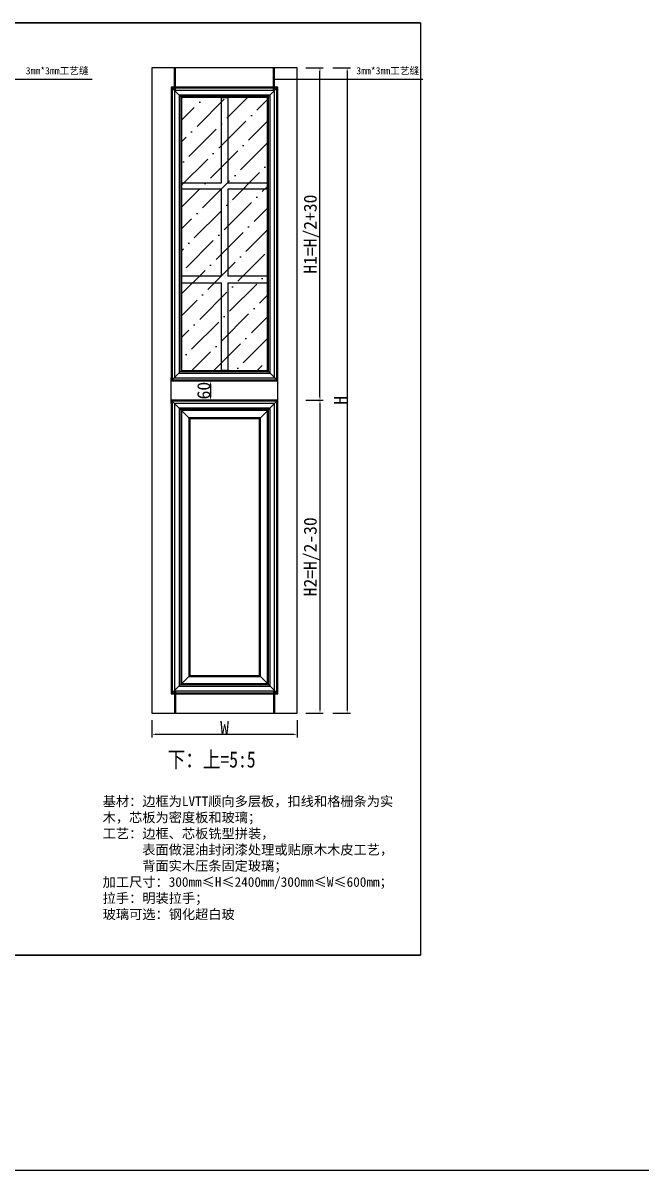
# Model space of a CAD drawing. Header units: millimetres. Extents: x 85186 to 129000, y -77269 to -36327.
# Drawn here: x 110120 to 112034, y -49779 to -46224 of the extents above; entities that cross this region are included whole.
import ezdxf

# ---------------------------------------------------------------- set-up
doc = ezdxf.new("R2010")
doc.units = ezdxf.units.MM
doc.styles.get("Standard").update_dxf_attribs({"font": 'SimSun.ttf'})
doc.styles.add('ZB_宋体', font='SimSun.ttf')
doc.styles.add('宋体', font='SimSun.ttf', dxfattribs={"width": 0.8})
doc.dimstyles.new('客来福标注小', dxfattribs={"dimscale": 20, "dimtxt": 2, "dimasz": 0.5, "dimexe": 0.5, "dimexo": 0, "dimgap": 0.05, "dimtad": 1, "dimdec": 0, "dimzin": 0, "dimdsep": 46, "dimtxsty": 'Standard', "dimcen": 0, "dimclrd": 256, "dimclre": 256, "dimclrt": 256, "dimadec": 0, "dimazin": 0, "dimtfac": 1, "dimtdec": 0, "dimtofl": 0, "dimtmove": 1, "dimatfit": 3, "dimfxl": 2.2, "dimfxlon": 1, "dimtolj": 1, "dimtzin": 0, "dimarcsym": 0})

# ---------------------------------------------------------------- blocks, each defined once
blk = doc.blocks.new('*D1253')
at = {"lineweight": -2, "transparency": 16777216}
for p, q in [((111080.1, -46363.2), (111134.1, -46363.2)), ((111124.1, -46373.2), (111124.1, -48353.2)), ((111080.1, -48363.2), (111134.1, -48363.2))]:
    blk.add_line(p, q, dxfattribs=at)
at = {"transparency": 16777216}
for points in [[(111122.5, -46373.2), (111125.8, -46373.2), (111124.1, -46363.2)], [(111122.5, -48353.2), (111125.8, -48353.2), (111124.1, -48363.2)]]:
    blk.add_solid(points, dxfattribs=at)
at = {"layer": 'Defpoints', "color": 0, "transparency": 16777216}
for p in [(111013.7, -46363.2), (111013.7, -48363.2), (111124.1, -48363.2)]:
    blk.add_point(p, dxfattribs=at)
at = {"transparency": 16777216, "insert": (111103.1, -47393.2), "char_height": 40, "attachment_point": 5, "rotation": 90, "style": 'ZB_宋体'}
blk.add_mtext('\\A1;H', dxfattribs=at)
blk = doc.blocks.new('*D1254')
at = {"lineweight": -2, "transparency": 16777216}
for p, q in [((110995.8, -47393.2), (111049.8, -47393.2)), ((111039.8, -47403.2), (111039.8, -48353.2)), ((110995.8, -48363.2), (111049.8, -48363.2))]:
    blk.add_line(p, q, dxfattribs=at)
at = {"transparency": 16777216}
for points in [[(111038.1, -47403.2), (111041.4, -47403.2), (111039.8, -47393.2)], [(111038.1, -48353.2), (111041.4, -48353.2), (111039.8, -48363.2)]]:
    blk.add_solid(points, dxfattribs=at)
at = {"layer": 'Defpoints', "color": 0, "transparency": 16777216}
for p in [(110909.3, -47393.2), (110969.3, -48363.2), (111039.8, -48363.2)]:
    blk.add_point(p, dxfattribs=at)
at = {"transparency": 16777216, "insert": (111014.4, -47878.2), "char_height": 40, "attachment_point": 5, "rotation": 90, "style": 'ZB_宋体'}
blk.add_mtext('\\A1;H2=H/2-30', dxfattribs=at)
blk = doc.blocks.new('*D1745')
at = {"lineweight": -2, "transparency": 16777216}
for p, q in [((110995.8, -46363.2), (111049.8, -46363.2)), ((111039.8, -47383.2), (111039.8, -46373.2)), ((110995.8, -47393.2), (111049.8, -47393.2))]:
    blk.add_line(p, q, dxfattribs=at)
at = {"transparency": 16777216}
for points in [[(111038.1, -46373.2), (111041.4, -46373.2), (111039.8, -46363.2)], [(111038.1, -47383.2), (111041.4, -47383.2), (111039.8, -47393.2)]]:
    blk.add_solid(points, dxfattribs=at)
at = {"layer": 'Defpoints', "color": 0, "transparency": 16777216}
for p in [(110909.3, -46363.2), (111039.8, -46363.2), (110909.3, -47393.2)]:
    blk.add_point(p, dxfattribs=at)
at = {"transparency": 16777216, "insert": (111014.4, -46878.2), "char_height": 40, "attachment_point": 5, "rotation": 90, "style": 'ZB_宋体'}
blk.add_mtext('\\A1;H1=H/2+30', dxfattribs=at)
blk = doc.blocks.new('*D1746')
at = {"lineweight": -2, "transparency": 16777216}
for p, q in [((110519.3, -48384.4), (110519.3, -48438.4)), ((110969.3, -48384.4), (110969.3, -48438.4)), ((110529.3, -48428.4), (110959.3, -48428.4))]:
    blk.add_line(p, q, dxfattribs=at)
at = {"transparency": 16777216}
for points in [[(110529.3, -48426.7), (110529.3, -48430), (110519.3, -48428.4)], [(110959.3, -48426.7), (110959.3, -48430), (110969.3, -48428.4)]]:
    blk.add_solid(points, dxfattribs=at)
at = {"layer": 'Defpoints', "color": 0, "transparency": 16777216}
for p in [(110519.3, -48266), (110969.3, -48266), (110969.3, -48428.4)]:
    blk.add_point(p, dxfattribs=at)
at = {"transparency": 16777216, "insert": (110744.3, -48407.4), "char_height": 40, "attachment_point": 5}
blk.add_mtext('\\A1;W', dxfattribs=at)
blk = doc.blocks.new('*D1749')
at = {"lineweight": -2, "transparency": 16777216}
for p, q in [((110744.3, -47333.2), (110690.8, -47333.2)), ((110700.8, -47343.2), (110700.8, -47383.2)), ((110744.3, -47393.2), (110690.8, -47393.2))]:
    blk.add_line(p, q, dxfattribs=at)
at = {"transparency": 16777216}
for points in [[(110699.1, -47343.2), (110702.4, -47343.2), (110700.8, -47333.2)], [(110699.1, -47383.2), (110702.4, -47383.2), (110700.8, -47393.2)]]:
    blk.add_solid(points, dxfattribs=at)
at = {"layer": 'Defpoints', "color": 0, "transparency": 16777216}
for p in [(110744.3, -47333.2), (110700.8, -47393.2), (110744.3, -47393.2)]:
    blk.add_point(p, dxfattribs=at)
at = {"transparency": 16777216, "insert": (110679.8, -47363.2), "char_height": 40, "attachment_point": 5, "rotation": 90, "style": 'ZB_宋体'}
blk.add_mtext('\\A1;60', dxfattribs=at)

msp = doc.modelspace()

# ---------------------------------------------------------------- hatches: boundary and pattern name
h = msp.add_hatch()
h.set_pattern_fill('ANSI36', color=4, scale=15)
h.set_pattern_definition([(45, (20112.598, -76810.92), (25.25697, 92.608891), [119.0625, -23.8125, 0, -23.8125])])
h.paths.add_polyline_path([(110877.263, -47301.197), (110877.263, -46455.197), (110611.263, -46455.197), (110611.263, -47301.197)])

# ---------------------------------------------------------------- linework, layer by layer
at = {"color": 0}
for p, q in [((111351.701, -46223.772), (108334.603, -46223.772)), ((108334.603, -46223.772), (111351.701, -46223.772)), ((111351.701, -46223.772), (108334.603, -46223.772))]:
    msp.add_line(p, q, dxfattribs=at)
for p, q in [((109644.486, -46223.772), (110789.618, -46223.772)), ((110789.618, -46223.772), (109975.948, -46223.772)), ((111351.701, -46223.772), (110789.618, -46223.772)), ((111351.701, -46223.772), (110789.618, -46223.772)), ((110969.263, -46363.197), (110519.263, -46363.197)), ((110519.263, -46363.197), (110519.263, -47333.197)), ((110589.263, -46433.197), (110589.263, -46363.197)), ((110592.263, -46433.197), (110592.263, -46363.197)), ((110896.263, -46433.197), (110896.263, -46363.197)), ((110899.263, -46433.197), (110899.263, -46363.197)), ((110969.263, -47333.197), (110969.263, -46363.197)), ((110611.263, -46455.197), (110579.263, -46423.197)), ((110877.263, -46455.197), (110909.263, -46423.197)), ((110611.263, -47301.197), (110579.263, -47333.197)), ((110877.263, -47301.197), (110909.263, -47333.197)), ((110519.263, -47333.197), (110519.263, -48363.197)), ((110579.263, -47403.197), (110579.263, -47323.197)), ((110589.263, -47323.197), (110589.263, -47323.197)), ((110592.263, -47323.197), (110592.263, -47323.197)), ((110896.263, -47323.197), (110896.263, -47323.197)), ((110899.263, -47323.197), (110899.263, -47323.197)), ((110909.263, -47403.197), (110909.263, -47323.197)), ((110969.263, -48363.197), (110969.263, -47333.197)), ((110636.263, -47450.197), (110579.263, -47393.197)), ((110852.263, -47450.197), (110909.263, -47393.197)), ((110636.263, -48246.197), (110579.263, -48303.197)), ((110852.263, -48246.197), (110909.263, -48303.197)), ((110589.263, -48293.197), (110589.263, -48363.197)), ((110592.263, -48293.197), (110592.263, -48363.197)), ((110896.263, -48293.197), (110896.263, -48363.197)), ((110899.263, -48293.197), (110899.263, -48363.197)), ((110519.263, -48363.197), (110969.263, -48363.197)), ((108334.603, -49112.466), (111351.701, -49112.466)), ((85318.615, -49778.748), (128999.726, -49778.748))]:
    msp.add_line(p, q)
msp.add_lwpolyline([(108334.603, -46223.772), (111351.701, -46223.772), (111351.701, -49112.466), (108334.603, -49112.466)], close=True, dxfattribs=at)
for points in [[(110909.263, -47333.197), (110909.263, -46423.197), (110579.263, -46423.197), (110579.263, -47333.197)], [(110899.263, -47323.197), (110899.263, -46433.197), (110589.263, -46433.197), (110589.263, -47323.197)], [(110877.263, -47301.197), (110877.263, -46455.197), (110611.263, -46455.197), (110611.263, -47301.197)], [(110909.263, -48303.197), (110909.263, -47393.197), (110579.263, -47393.197), (110579.263, -48303.197)], [(110899.263, -48293.197), (110899.263, -47403.197), (110589.263, -47403.197), (110589.263, -48293.197)], [(110877.263, -48271.197), (110877.263, -47425.197), (110611.263, -47425.197), (110611.263, -48271.197)], [(110852.263, -48246.197), (110852.263, -47450.197), (110636.263, -47450.197), (110636.263, -48246.197)]]:
    msp.add_lwpolyline(points, close=True)
at = {"color": 252}
for points in [[(110906.263, -47330.197), (110906.263, -46426.197), (110582.263, -46426.197), (110582.263, -47330.197)], [(110885.263, -47309.197), (110885.263, -46447.197), (110603.263, -46447.197), (110603.263, -47309.197)], [(110880.263, -47304.197), (110880.263, -46452.197), (110608.263, -46452.197), (110608.263, -47304.197)], [(110906.263, -48300.197), (110906.263, -47396.197), (110582.263, -47396.197), (110582.263, -48300.197)], [(110885.263, -48279.197), (110885.263, -47417.197), (110603.263, -47417.197), (110603.263, -48279.197)], [(110880.263, -48274.197), (110880.263, -47422.197), (110608.263, -47422.197), (110608.263, -48274.197)], [(110855.263, -48249.197), (110855.263, -47447.197), (110633.263, -47447.197), (110633.263, -48249.197)]]:
    msp.add_lwpolyline(points, close=True, dxfattribs=at)
for points in [[(110734.602, -46719.305), (110734.763, -46455.197), (110754.763, -46455.197), (110754.602, -46719.305)], [(110734.593, -46739.305), (110611.263, -46739.305), (110611.263, -46719.305), (110734.602, -46719.305)], [(110734.432, -47009.005), (110734.593, -46739.305)], [(110754.593, -46739.305), (110754.432, -47009.005)], [(110754.602, -46719.305), (110877.263, -46719.305), (110877.263, -46739.305), (110754.593, -46739.305)], [(110734.432, -47009.005), (110611.263, -47009.005), (110611.263, -47029.005), (110734.423, -47029.005)], [(110754.423, -47029.005), (110754.263, -47301.197), (110734.263, -47301.197), (110734.423, -47029.005)], [(110754.423, -47029.005), (110877.263, -47029.005), (110877.263, -47009.005), (110754.432, -47009.005)]]:
    msp.add_lwpolyline(points)

# ---------------------------------------------------------------- texts
at = {"lineweight": 25, "attachment_point": 1, "style": 'ZB_宋体'}
for s, insert, char_height, width in [('3mm*3mm工艺缝', (110128.307, -46360.921), 22, 652.72448), ('3mm*3mm工艺缝', (111152.446, -46360.921), 22, 652.72448), ('基材：边框为LVTT顺向多层板，扣线和格栅条为实木，芯板为密度板和玻璃；\\P工艺：边框、芯板铣型拼装，\\P      表面做混油封闭漆处理或贴原木木皮工艺，\\P      背面实木压条固定玻璃；\\P加工尺寸：300mm≤H≤2400mm/300mm≤W≤600mm；\\P拉手：明装拉手；\\P玻璃可选：钢化超白玻', (110366.673, -48620.932), 30, 935.35854)]:
    msp.add_mtext(s, dxfattribs=dict(at, insert=insert, char_height=char_height, width=width))
at = {"color": 0, "insert": (110567.785, -48481.201), "char_height": 50, "width": 365.74022, "attachment_point": 1, "style": '宋体'}
msp.add_mtext('下：上=5:5', dxfattribs=at)

# ---------------------------------------------------------------- dimensions: what is measured, and where the dimension line sits
at = {"color": 0}
for base, p2, text, picture, middle in [((111039.777, -46363.197), (110909.263, -46363.197), 'H1=H/2+30', '*D1745', (111014.42, -46878.197)), ((111039.777, -48363.197), (110969.263, -48363.197), 'H2=H/2-30', '*D1254', (111014.42, -47878.197))]:
    dim = msp.add_linear_dim(base=base, p1=(110909.263, -47393.197), p2=p2, angle=90, text=text, dimstyle='客来福标注小', override={"dimtxsty": 'ZB_宋体'}, dxfattribs=at)
    dim.commit()
    dim.dimension.update_dxf_attribs({"geometry": picture, "text_midpoint": middle})
dim = msp.add_linear_dim(base=(111124.13, -48363.197), p1=(111013.65, -46363.197), p2=(111013.65, -48363.197), angle=90, text='H', dimstyle='客来福标注小', override={"dimtxsty": 'ZB_宋体'}, dxfattribs=at)
dim.commit()
dim.dimension.update_dxf_attribs({"geometry": '*D1253', "text_midpoint": (111124.13, -47393.197), "dimtype": 128})
dim = msp.add_linear_dim(base=(110700.78, -47393.197), p1=(110744.263, -47333.197), p2=(110744.263, -47393.197), angle=90, dimstyle='客来福标注小', override={"dimtxsty": 'ZB_宋体'}, dxfattribs=at)
dim.commit()
dim.dimension.update_dxf_attribs({"geometry": '*D1749', "text_midpoint": (110679.78, -47363.197)})
dim = msp.add_linear_dim(base=(110969.263, -48428.371), p1=(110519.263, -48265.989), p2=(110969.263, -48265.989), text='W', dimstyle='客来福标注小', dxfattribs=at)
dim.commit()
dim.dimension.update_dxf_attribs({"geometry": '*D1746', "text_midpoint": (110744.263, -48407.371)})

# ---------------------------------------------------------------- leaders
for points in [[(109875.124, -46398.197), (110334.423, -46398.197)], [(110899.263, -46398.197), (111358.562, -46398.197)]]:
    msp.add_leader(points, dimstyle='客来福标注小', override={"dimgap": 0.05, "dimtad": 0, "dimfxl": 5, "dimarcsym": 1}, dxfattribs=at)

doc.saveas('drawing.dxf')
